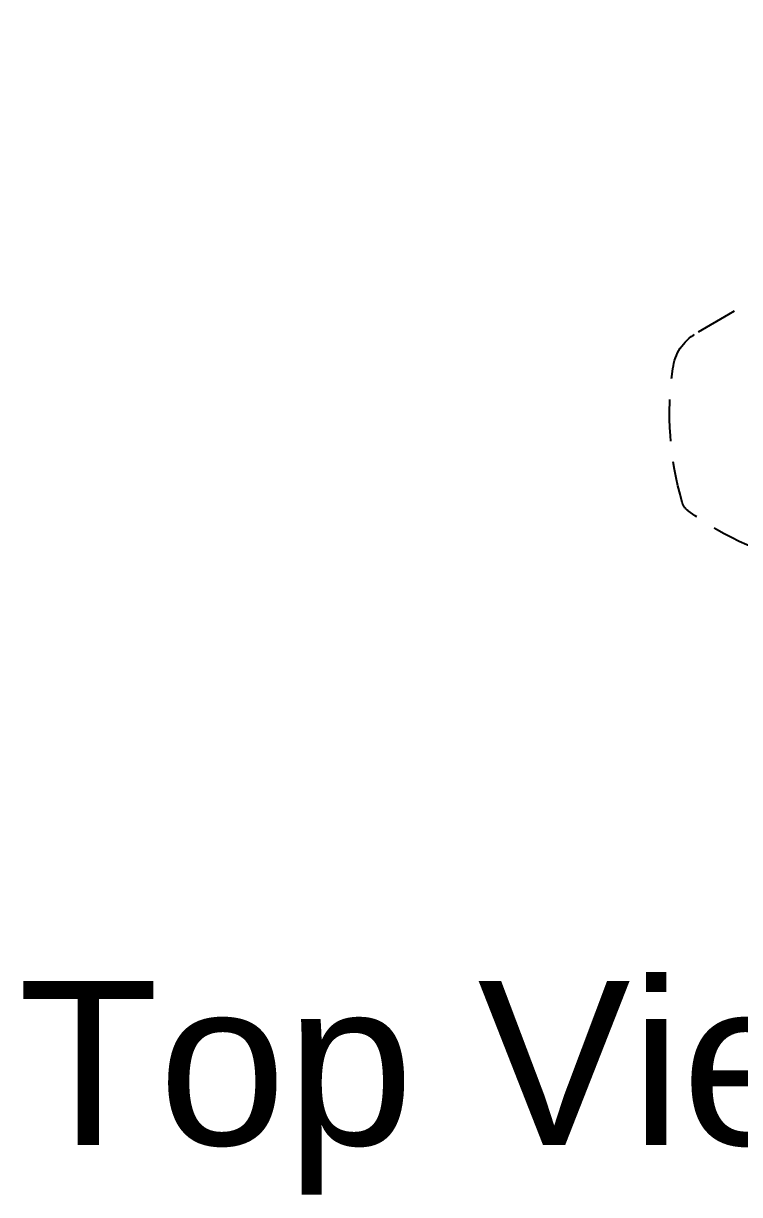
# Model space of a CAD drawing. Header units: millimetres. Extents: x 1336 to 2438, y 1230 to 1601.
# Drawn here: x 1602.42 to 1624.21, y 1523.6 to 1559.26 of the extents above; entities that cross this region are included whole.
import ezdxf

# ---------------------------------------------------------------- set-up
doc = ezdxf.new("R2010")
doc.units = ezdxf.units.MM
doc.linetypes.add('HIDDEN', pattern=[9.525, 6.35, -3.175])
doc.linetypes.add('HIDDEN2', pattern=[0.1875, 0.125, -0.0625])
doc.layers.add('Hidden Line', color=1, linetype='HIDDEN2')
doc.layers.add('Text', color=4, linetype='Continuous')
doc.styles.add('宋体', font='SimSun.ttf')

# ---------------------------------------------------------------- blocks, each defined once
blk = doc.blocks.new('q')
at = {"layer": 'Hidden Line', "linetype": 'HIDDEN', "ltscale": 0.2}
for centre, radius, start, end in [((8357.103, -1550.804), 1066.374, 238.79865, 239.792537), ((7819.861, -2473.601), 1.42, 6.7903, 59.7925), ((7811.862, -2474.826), 9.511, 343.5878, 8.4217), ((7815.158, -2470.12), 9.511, 281.5783, 306.4122), ((7820.507, -2477.372), 0.5, 306.4122, 343.5878)]:
    blk.add_arc(centre, radius, start, end, dxfattribs=at)

msp = doc.modelspace()

# ---------------------------------------------------------------- block references
at = {"color": 3, "xscale": -1}
msp.add_blockref('q', (9443.45, 4022.187), dxfattribs=at)

# ---------------------------------------------------------------- texts
at = {"layer": 'Text', "linetype": 'ByBlock', "lineweight": 9, "insert": (1628.041, 1526.85), "char_height": 5, "width": 51.56487, "attachment_point": 5, "style": '宋体'}
msp.add_mtext('\\pxql;{\\fArial|b0|i0|c0|p34;Top View:}', dxfattribs=at)

doc.saveas('drawing.dxf')
